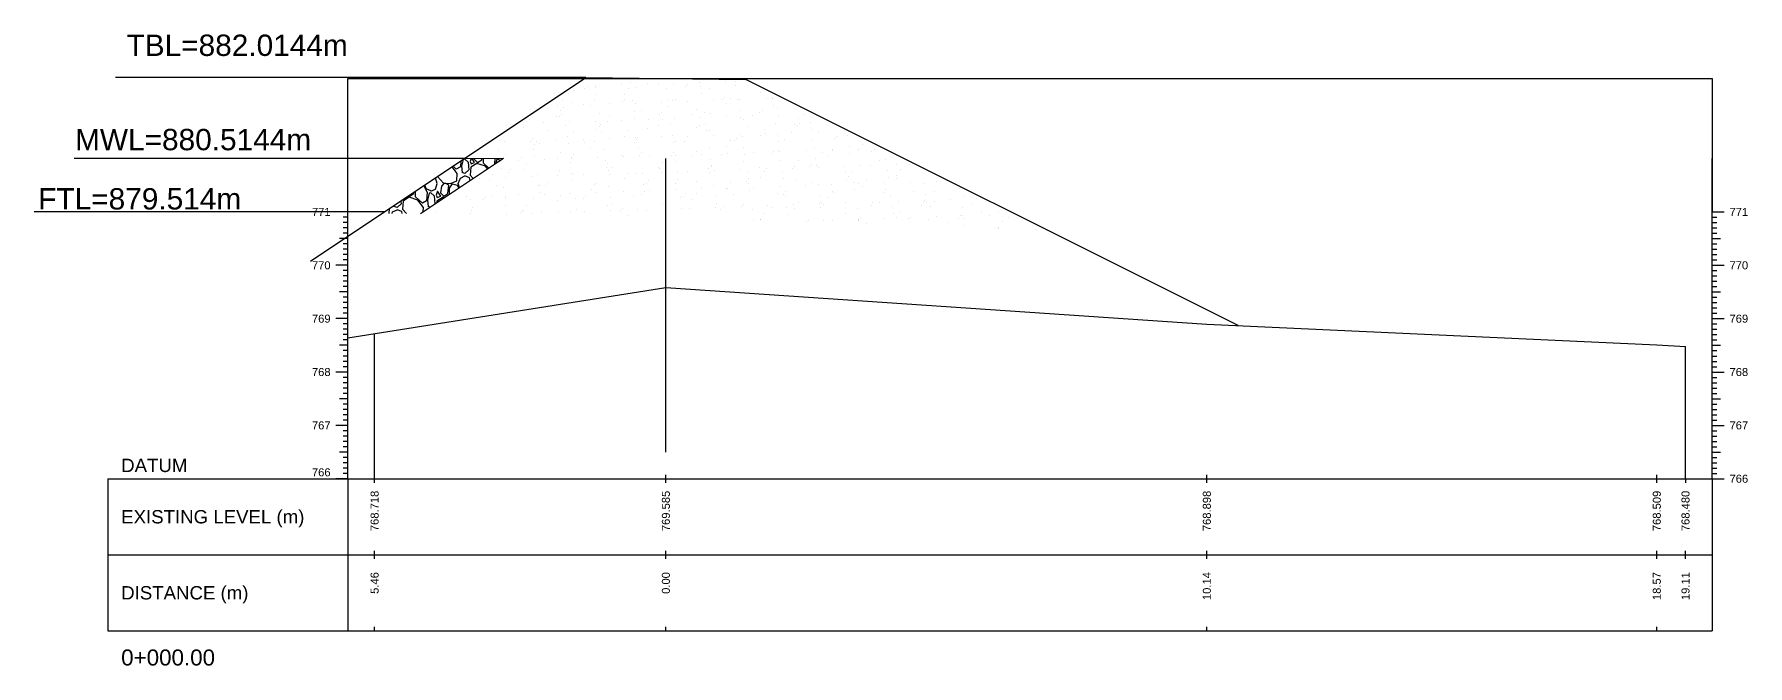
# Model space of a CAD drawing. Header units: millimetres. Extents: x 505 to 14020, y 627 to 6964.
# Drawn here: x 7889.8 to 8210.9, y 6136.6 to 6254.9 of the extents above; entities that cross this region are included whole.
import ezdxf
from ezdxf.enums import TextEntityAlignment as Align

# ---------------------------------------------------------------- set-up
doc = ezdxf.new("R2010")
doc.units = ezdxf.units.MM
for name, color, linetype in [('CL', 4, 'Continuous'), ('CS_Drawing', 7, 'Continuous'), ('GL', 3, 'Continuous')]:
    doc.layers.add(name, color=color, linetype=linetype)
doc.styles.get("Standard").update_dxf_attribs({"font": 'arial.ttf'})

msp = doc.modelspace()

# ---------------------------------------------------------------- linework, layer by layer
at = {"color": 1}
msp.add_line((7993.156, 6246.771), (7904.99, 6246.771), dxfattribs=at)
for p, q in [((7941.525, 6212.35), (7993.156, 6246.771)), ((7948.555, 6221.606), (7948.555, 6246.606)), ((7948.555, 6246.606), (8204.276, 6246.606)), ((7993.156, 6246.771), (8023.154, 6246.441)), ((8115.405, 6200.316), (8023.154, 6246.441)), ((8204.276, 6246.606), (8204.276, 6221.606)), ((7962.138, 6221.284), (7977.691, 6231.653)), ((7970.409, 6231.606), (7977.691, 6231.653)), ((8204.276, 6221.606), (8204.276, 6231.606)), ((8199.276, 6171.606), (8199.276, 6170.856)), ((8199.276, 6157.356), (8199.276, 6158.106)), ((8199.276, 6156.606), (8199.276, 6157.356))]:
    msp.add_line(p, q)
at = {"linetype": 'Continuous'}
for p, q in [((7990.874, 6244.447), (7990.874, 6244.447)), ((7992.983, 6244.691), (7992.983, 6244.691)), ((7993.412, 6245.159), (7993.412, 6245.159)), ((7994.935, 6245.277), (7994.935, 6245.277)), ((7995.014, 6244.903), (7995.014, 6244.903)), ((7997.234, 6246.499), (7997.234, 6246.499)), ((7999.829, 6245.437), (7999.829, 6245.437)), ((8001.138, 6244.694), (8001.138, 6244.694)), ((8001.457, 6245.923), (8001.457, 6245.923)), ((8002.437, 6244.94), (8002.437, 6244.94)), ((8004.723, 6245.597), (8004.723, 6245.597)), ((8006.816, 6245.674), (8006.816, 6245.674)), ((8008.179, 6244.815), (8008.179, 6244.815)), ((8009.617, 6245.757), (8009.617, 6245.757)), ((8011.753, 6245.038), (8011.753, 6245.038)), ((8012.182, 6245.507), (8012.182, 6245.507)), ((8014.511, 6245.917), (8014.511, 6245.917)), ((8014.719, 6245.092), (8014.719, 6245.092)), ((8014.893, 6243.77), (8014.893, 6243.77)), ((8016.33, 6244.743), (8016.33, 6244.743)), ((8019.405, 6246.077), (8019.405, 6246.077)), ((8021.161, 6246.112), (8021.161, 6246.112)), ((8021.207, 6245.287), (8021.207, 6245.287)), ((8025.912, 6243.918), (8025.912, 6243.918)), ((7987.775, 6241.531), (7987.775, 6241.531)), ((7988.417, 6240.591), (7988.417, 6240.591)), ((7988.746, 6242.562), (7988.746, 6242.562)), ((7988.92, 6241.239), (7988.92, 6241.239)), ((7990.667, 6242.163), (7990.667, 6242.163)), ((7992.669, 6241.691), (7992.669, 6241.691)), ((7994.095, 6241.571), (7994.095, 6241.571)), ((7994.777, 6242.643), (7994.777, 6242.643)), ((7995.188, 6243.581), (7995.188, 6243.581)), ((7997.563, 6241.851), (7997.563, 6241.851)), ((7999.983, 6242.262), (7999.983, 6242.262)), ((8000.412, 6242.73), (8000.412, 6242.73)), ((8000.455, 6243.623), (8000.455, 6243.623)), ((8001.911, 6242.473), (8001.911, 6242.473)), ((8002.457, 6242.011), (8002.457, 6242.011)), ((8003.609, 6240.64), (8003.609, 6240.64)), ((8007.351, 6242.171), (8007.351, 6242.171)), ((8008.451, 6242.75), (8008.451, 6242.75)), ((8008.625, 6241.428), (8008.625, 6241.428)), ((8009.437, 6242.51), (8009.437, 6242.51)), ((8009.969, 6242.691), (8009.969, 6242.691)), ((8012.246, 6242.331), (8012.246, 6242.331)), ((8013.873, 6240.887), (8013.873, 6240.887)), ((8017.14, 6242.491), (8017.14, 6242.491)), ((8018.753, 6242.609), (8018.753, 6242.609)), ((8019.182, 6243.077), (8019.182, 6243.077)), ((8019.551, 6241.867), (8019.551, 6241.867)), ((8020.233, 6242.938), (8020.233, 6242.938)), ((8021.615, 6242.662), (8021.615, 6242.662)), ((8021.887, 6240.597), (8021.887, 6240.597)), ((8022.034, 6242.651), (8022.034, 6242.651)), ((8026.182, 6240.648), (8026.182, 6240.648)), ((8026.928, 6242.811), (8026.928, 6242.811)), ((8028.155, 6242.939), (8028.155, 6242.939)), ((8028.207, 6242.857), (8028.207, 6242.857)), ((8028.329, 6241.617), (8028.329, 6241.617)), ((8029.065, 6240.936), (8029.065, 6240.936)), ((7980.337, 6238.148), (7980.337, 6238.148)), ((7981.374, 6237.469), (7981.374, 6237.469)), ((7982.057, 6238.54), (7982.057, 6238.54)), ((7982.652, 6238.898), (7982.652, 6238.898)), ((7985.231, 6238.308), (7985.231, 6238.308)), ((7987.735, 6239.52), (7987.735, 6239.52)), ((7988.213, 6239.485), (7988.213, 6239.485)), ((7988.642, 6239.953), (7988.642, 6239.953)), ((7989.374, 6237.789), (7989.374, 6237.789)), ((7990.125, 6238.468), (7990.125, 6238.468)), ((7995.019, 6238.628), (7995.019, 6238.628)), ((7995.641, 6237.524), (7995.641, 6237.524)), ((7995.643, 6240.131), (7995.643, 6240.131)), ((7995.914, 6238.066), (7995.914, 6238.066)), ((7997.248, 6238.589), (7997.248, 6238.589)), ((7997.666, 6239.734), (7997.666, 6239.734)), ((7999.914, 6238.788), (7999.914, 6238.788)), ((8002.183, 6240.408), (8002.183, 6240.408)), ((8002.357, 6239.086), (8002.357, 6239.086)), ((8004.666, 6237.304), (8004.666, 6237.304)), ((8004.808, 6238.948), (8004.808, 6238.948)), ((8006.83, 6237.764), (8006.83, 6237.764)), ((8006.983, 6239.832), (8006.983, 6239.832)), ((8007.412, 6240.3), (8007.412, 6240.3)), ((8007.513, 6238.835), (8007.513, 6238.835)), ((8009.079, 6237.978), (8009.079, 6237.978)), ((8009.702, 6239.108), (8009.702, 6239.108)), ((8013.191, 6239.816), (8013.191, 6239.816)), ((8013.982, 6237.403), (8013.982, 6237.403)), ((8014.411, 6237.871), (8014.411, 6237.871)), ((8014.596, 6239.268), (8014.596, 6239.268)), ((8015.347, 6240.32), (8015.347, 6240.32)), ((8015.619, 6238.255), (8015.619, 6238.255)), ((8016.436, 6240.081), (8016.436, 6240.081)), ((8019.49, 6239.428), (8019.49, 6239.428)), ((8022.061, 6239.275), (8022.061, 6239.275)), ((8022.704, 6238.884), (8022.704, 6238.884)), ((8023.436, 6237.651), (8023.436, 6237.651)), ((8024.384, 6239.588), (8024.384, 6239.588)), ((8025.753, 6240.179), (8025.753, 6240.179)), ((8028.784, 6238.166), (8028.784, 6238.166)), ((8029.278, 6239.748), (8029.278, 6239.748)), ((8032.286, 6238.06), (8032.286, 6238.06)), ((8032.753, 6237.75), (8032.753, 6237.75)), ((8032.969, 6239.131), (8032.969, 6239.131)), ((8033.182, 6238.218), (8033.182, 6238.218)), ((8034.172, 6239.908), (8034.172, 6239.908)), ((8035.324, 6238.443), (8035.324, 6238.443)), ((7977.956, 6234.714), (7977.956, 6234.714)), ((7982.85, 6234.874), (7982.85, 6234.874)), ((7983.106, 6235.448), (7983.106, 6235.448)), ((7983.442, 6234.279), (7983.442, 6234.279)), ((7983.871, 6234.747), (7983.871, 6234.747)), ((7984.527, 6234.486), (7984.527, 6234.486)), ((7985.896, 6236.957), (7985.896, 6236.957)), ((7987.744, 6235.034), (7987.744, 6235.034)), ((7989.646, 6235.724), (7989.646, 6235.724)), ((7989.82, 6234.402), (7989.82, 6234.402)), ((7990.888, 6236.537), (7990.888, 6236.537)), ((7992.638, 6235.194), (7992.638, 6235.194)), ((7992.896, 6234.528), (7992.896, 6234.528)), ((7994.792, 6234.733), (7994.792, 6234.733)), ((7995.212, 6237.056), (7995.212, 6237.056)), ((7996.089, 6236.744), (7996.089, 6236.744)), ((7997.532, 6235.354), (7997.532, 6235.354)), ((8000.47, 6235.713), (8000.47, 6235.713)), ((8001.152, 6236.784), (8001.152, 6236.784)), ((8002.212, 6234.626), (8002.212, 6234.626)), ((8002.426, 6235.514), (8002.426, 6235.514)), ((8002.641, 6235.094), (8002.641, 6235.094)), ((8002.811, 6235.636), (8002.811, 6235.636)), ((8007.32, 6235.674), (8007.32, 6235.674)), ((8009.351, 6235.913), (8009.351, 6235.913)), ((8009.525, 6234.591), (8009.525, 6234.591)), ((8009.984, 6234.781), (8009.984, 6234.781)), ((8011.666, 6234.875), (8011.666, 6234.875)), ((8012.214, 6235.834), (8012.214, 6235.834)), ((8015.793, 6236.933), (8015.793, 6236.933)), ((8016.344, 6236.833), (8016.344, 6236.833)), ((8017.109, 6235.994), (8017.109, 6235.994)), ((8020.248, 6235.028), (8020.248, 6235.028)), ((8020.982, 6234.973), (8020.982, 6234.973)), ((8021.411, 6235.441), (8021.411, 6235.441)), ((8022.003, 6236.154), (8022.003, 6236.154)), ((8022.515, 6235.825), (8022.515, 6235.825)), ((8025.926, 6236.008), (8025.926, 6236.008)), ((8026.608, 6237.08), (8026.608, 6237.08)), ((8026.897, 6236.314), (8026.897, 6236.314)), ((8029.055, 6236.101), (8029.055, 6236.101)), ((8029.229, 6234.779), (8029.229, 6234.779)), ((8030.436, 6235.222), (8030.436, 6235.222)), ((8031.791, 6236.474), (8031.791, 6236.474)), ((8035.44, 6235.077), (8035.44, 6235.077)), ((8035.498, 6237.121), (8035.498, 6237.121)), ((8036.685, 6236.634), (8036.685, 6236.634)), ((8039.752, 6235.32), (8039.752, 6235.32)), ((8040.181, 6235.789), (8040.181, 6235.789)), ((8041.579, 6236.794), (8041.579, 6236.794)), ((8042.22, 6236.013), (8042.22, 6236.013)), ((8045.022, 6234.253), (8045.022, 6234.253)), ((7969.718, 6231.145), (7969.631, 6230.057)), ((7970.13, 6231.42), (7969.821, 6230.184)), ((7970.456, 6231.518), (7970.2, 6231.467)), ((7970.456, 6231.518), (7971.091, 6230.946)), ((7971.091, 6230.946), (7971.218, 6229.486)), ((7971.652, 6231.614), (7971.472, 6231.073)), ((7971.472, 6231.073), (7971.663, 6230.629)), ((7971.663, 6230.629), (7972.298, 6230.883)), ((7972.298, 6230.883), (7971.858, 6231.615)), ((7972.101, 6231.971), (7972.101, 6231.971)), ((7972.249, 6231.618), (7972.234, 6231.518)), ((7972.234, 6231.518), (7972.869, 6230.883)), ((7972.869, 6230.883), (7973.631, 6231.391)), ((7973.631, 6231.391), (7973.66, 6231.627)), ((7973.949, 6230.756), (7973.949, 6231.629)), ((7976.108, 6231.643), (7976.019, 6230.539)), ((7976.489, 6231.454), (7976.308, 6230.731)), ((7976.806, 6231.518), (7976.489, 6231.454)), ((7976.806, 6231.518), (7977.097, 6231.257)), ((7976.838, 6233.106), (7976.838, 6233.106)), ((7977.11, 6231.041), (7977.11, 6231.041)), ((7978.167, 6232.434), (7978.167, 6232.434)), ((7980.584, 6231.288), (7980.584, 6231.288)), ((7981.126, 6231.751), (7981.126, 6231.751)), ((7983.378, 6233.383), (7983.378, 6233.383)), ((7983.552, 6232.061), (7983.552, 6232.061)), ((7985.478, 6231.448), (7985.478, 6231.448)), ((7987.749, 6231.61), (7987.749, 6231.61)), ((7988.431, 6232.681), (7988.431, 6232.681)), ((7990.275, 6230.952), (7990.275, 6230.952)), ((7990.372, 6231.608), (7990.372, 6231.608)), ((7990.442, 6231.85), (7990.442, 6231.85)), ((7990.871, 6232.318), (7990.871, 6232.318)), ((7994.109, 6233.662), (7994.109, 6233.662)), ((7995.267, 6231.768), (7995.267, 6231.768)), ((7996.543, 6233.294), (7996.543, 6233.294)), ((7996.815, 6231.229), (7996.815, 6231.229)), ((7999.896, 6232.098), (7999.896, 6232.098)), ((8000.161, 6231.928), (8000.161, 6231.928)), ((8003.083, 6233.571), (8003.083, 6233.571)), ((8003.257, 6232.249), (8003.257, 6232.249)), ((8003.623, 6232.73), (8003.623, 6232.73)), ((8005.055, 6232.088), (8005.055, 6232.088)), ((8007.527, 6230.925), (8007.527, 6230.925)), ((8009.212, 6232.197), (8009.212, 6232.197)), ((8009.641, 6232.665), (8009.641, 6232.665)), ((8009.949, 6232.248), (8009.949, 6232.248)), ((8009.979, 6231.141), (8009.979, 6231.141)), ((8013.205, 6231.906), (8013.205, 6231.906)), ((8013.887, 6232.977), (8013.887, 6232.977)), ((8014.843, 6232.408), (8014.843, 6232.408)), ((8016.247, 6233.483), (8016.247, 6233.483)), ((8016.519, 6231.418), (8016.519, 6231.418)), ((8018.666, 6232.445), (8018.666, 6232.445)), ((8019.565, 6233.957), (8019.565, 6233.957)), ((8019.737, 6232.568), (8019.737, 6232.568)), ((8022.719, 6230.974), (8022.719, 6230.974)), ((8022.787, 6233.76), (8022.787, 6233.76)), ((8022.961, 6232.438), (8022.961, 6232.438)), ((8024.631, 6232.728), (8024.631, 6232.728)), ((8027.982, 6232.544), (8027.982, 6232.544)), ((8028.411, 6233.012), (8028.411, 6233.012)), ((8029.079, 6233.026), (8029.079, 6233.026)), ((8029.525, 6232.888), (8029.525, 6232.888)), ((8029.684, 6231.329), (8029.684, 6231.329)), ((8032.983, 6231.221), (8032.983, 6231.221)), ((8034.42, 6233.048), (8034.42, 6233.048)), ((8035.952, 6233.671), (8035.952, 6233.671)), ((8036.224, 6231.606), (8036.224, 6231.606)), ((8037.436, 6232.792), (8037.436, 6232.792)), ((8038.661, 6232.201), (8038.661, 6232.201)), ((8039.314, 6233.208), (8039.314, 6233.208)), ((8039.343, 6233.272), (8039.343, 6233.272)), ((8042.492, 6233.948), (8042.492, 6233.948)), ((8042.666, 6232.626), (8042.666, 6232.626)), ((8044.208, 6233.368), (8044.208, 6233.368)), ((8046.752, 6232.891), (8046.752, 6232.891)), ((8047.181, 6233.359), (8047.181, 6233.359)), ((8048.175, 6231.27), (8048.175, 6231.27)), ((8049.388, 6231.518), (8049.388, 6231.518)), ((7965.313, 6226.946), (7965.002, 6228.001)), ((7965.343, 6228.228), (7966.456, 6227.009)), ((7969.059, 6228.787), (7968.081, 6230.054)), ((7968.869, 6229.613), (7968.252, 6230.168)), ((7969.631, 6230.057), (7968.869, 6229.613)), ((7968.996, 6227.454), (7969.059, 6228.787)), ((7969.25, 6226.946), (7969.631, 6227.962)), ((7969.631, 6227.962), (7970.456, 6228.343)), ((7969.821, 6230.184), (7969.948, 6228.978)), ((7970.456, 6228.787), (7969.948, 6228.978)), ((7971.218, 6229.486), (7970.456, 6228.787)), ((7971.345, 6228.025), (7970.456, 6228.343)), ((7971.494, 6227.521), (7971.345, 6228.025)), ((7971.599, 6229.994), (7971.472, 6228.47)), ((7971.472, 6228.47), (7972.019, 6227.872)), ((7972.742, 6230.692), (7971.599, 6229.994)), ((7974.33, 6230.184), (7972.742, 6230.692)), ((7973.146, 6227.905), (7973.146, 6227.905)), ((7974.969, 6229.838), (7973.949, 6230.756)), ((7974.724, 6229.675), (7974.33, 6230.184)), ((7975.711, 6228.579), (7975.711, 6228.579)), ((7977.284, 6229.719), (7977.284, 6229.719)), ((7978.04, 6228.065), (7978.04, 6228.065)), ((7978.672, 6229.073), (7978.672, 6229.073)), ((7979.101, 6229.541), (7979.101, 6229.541)), ((7981.389, 6229.559), (7981.389, 6229.559)), ((7982.071, 6230.63), (7982.071, 6230.63)), ((7982.934, 6228.225), (7982.934, 6228.225)), ((7984.006, 6228.61), (7984.006, 6228.61)), ((7987.829, 6228.385), (7987.829, 6228.385)), ((7988.125, 6229.322), (7988.125, 6229.322)), ((7990.546, 6228.887), (7990.546, 6228.887)), ((7990.902, 6228.627), (7990.902, 6228.627)), ((7992.723, 6228.545), (7992.723, 6228.545)), ((7996.989, 6229.907), (7996.989, 6229.907)), ((7997.263, 6230.679), (7997.263, 6230.679)), ((7997.442, 6229.42), (7997.442, 6229.42)), ((7997.617, 6228.705), (7997.617, 6228.705)), ((7997.871, 6229.888), (7997.871, 6229.888)), ((8000.484, 6227.803), (8000.484, 6227.803)), ((8001.167, 6228.874), (8001.167, 6228.874)), ((8002.511, 6228.865), (8002.511, 6228.865)), ((8003.711, 6228.799), (8003.711, 6228.799)), ((8006.845, 6229.854), (8006.845, 6229.854)), ((8006.895, 6229.669), (8006.895, 6229.669)), ((8007.405, 6229.025), (8007.405, 6229.025)), ((8010.251, 6229.076), (8010.251, 6229.076)), ((8010.425, 6227.754), (8010.425, 6227.754)), ((8012.299, 6229.185), (8012.299, 6229.185)), ((8016.212, 6229.767), (8016.212, 6229.767)), ((8016.358, 6228.923), (8016.358, 6228.923)), ((8016.641, 6230.235), (8016.641, 6230.235)), ((8016.693, 6230.096), (8016.693, 6230.096)), ((8017.193, 6229.345), (8017.193, 6229.345)), ((8022.088, 6229.505), (8022.088, 6229.505)), ((8023.416, 6228.987), (8023.416, 6228.987)), ((8023.641, 6227.806), (8023.641, 6227.806)), ((8025.665, 6230.016), (8025.665, 6230.016)), ((8025.94, 6228.099), (8025.94, 6228.099)), ((8026.623, 6229.17), (8026.623, 6229.17)), ((8026.982, 6229.665), (8026.982, 6229.665)), ((8029.955, 6229.264), (8029.955, 6229.264)), ((8030.13, 6227.942), (8030.13, 6227.942)), ((8031.876, 6229.825), (8031.876, 6229.825)), ((8032.301, 6230.15), (8032.301, 6230.15)), ((8034.982, 6230.114), (8034.982, 6230.114)), ((8035.411, 6230.582), (8035.411, 6230.582)), ((8036.398, 6230.284), (8036.398, 6230.284)), ((8036.77, 6229.985), (8036.77, 6229.985)), ((8041.664, 6230.145), (8041.664, 6230.145)), ((8041.814, 6229.218), (8041.814, 6229.218)), ((8041.982, 6227.685), (8041.982, 6227.685)), ((8042.411, 6228.153), (8042.411, 6228.153)), ((8043.12, 6229.176), (8043.12, 6229.176)), ((8044.435, 6230.363), (8044.435, 6230.363)), ((8046.558, 6230.305), (8046.558, 6230.305)), ((8049.66, 6229.453), (8049.66, 6229.453)), ((8049.834, 6228.131), (8049.834, 6228.131)), ((8051.396, 6228.394), (8051.396, 6228.394)), ((8051.435, 6227.933), (8051.435, 6227.933)), ((8051.452, 6230.465), (8051.452, 6230.465)), ((8052.079, 6229.465), (8052.079, 6229.465)), ((8053.752, 6230.461), (8053.752, 6230.461)), ((7960.021, 6224.681), (7960.169, 6224.533)), ((7960.169, 6224.533), (7960.931, 6225.041)), ((7960.931, 6225.041), (7960.963, 6225.309)), ((7961.249, 6224.406), (7961.249, 6225.499)), ((7962.519, 6223.263), (7961.249, 6224.406)), ((7962.77, 6226.513), (7963.408, 6225.295)), ((7963.217, 6225.93), (7962.989, 6226.659)), ((7964.106, 6225.549), (7963.217, 6225.93)), ((7963.408, 6225.295), (7963.281, 6223.707)), ((7963.789, 6225.104), (7963.471, 6223.834)), ((7964.106, 6225.168), (7963.789, 6225.104)), ((7964.106, 6225.485), (7964.995, 6225.866)), ((7964.106, 6225.168), (7964.741, 6224.596)), ((7964.741, 6224.596), (7964.868, 6223.136)), ((7964.995, 6225.866), (7965.313, 6226.946)), ((7965.376, 6225.485), (7965.122, 6224.723)), ((7965.122, 6224.723), (7965.313, 6224.279)), ((7965.313, 6224.279), (7965.948, 6224.533)), ((7965.948, 6224.533), (7965.376, 6225.485)), ((7966.075, 6226.438), (7965.884, 6225.168)), ((7965.884, 6225.168), (7966.519, 6224.533)), ((7966.519, 6226.946), (7966.075, 6226.438)), ((7966.456, 6227.009), (7967.789, 6226.946)), ((7966.9, 6226.946), (7966.519, 6226.946)), ((7966.519, 6224.533), (7967.281, 6225.041)), ((7967.472, 6226.628), (7966.9, 6226.946)), ((7967.281, 6225.041), (7967.472, 6226.628)), ((7967.599, 6226.057), (7968.17, 6226.882)), ((7967.599, 6224.925), (7967.599, 6226.057)), ((7967.789, 6226.946), (7968.996, 6227.454)), ((7968.17, 6226.882), (7969.059, 6226.628)), ((7968.668, 6225.456), (7968.668, 6225.456)), ((7969.059, 6226.628), (7969.343, 6226.088)), ((7969.488, 6226.184), (7969.25, 6226.946)), ((7970.765, 6224.47), (7970.765, 6224.47)), ((7975.028, 6227.507), (7975.028, 6227.507)), ((7975.659, 6224.63), (7975.659, 6224.63)), ((7976.355, 6226.545), (7976.355, 6226.545)), ((7977.738, 6226.269), (7977.738, 6226.269)), ((7978.181, 6224.525), (7978.181, 6224.525)), ((7980.553, 6224.79), (7980.553, 6224.79)), ((7984.278, 6226.546), (7984.278, 6226.546)), ((7984.452, 6225.223), (7984.452, 6225.223)), ((7984.542, 6226.576), (7984.542, 6226.576)), ((7985.447, 6224.95), (7985.447, 6224.95)), ((7985.672, 6226.644), (7985.672, 6226.644)), ((7986.101, 6227.112), (7986.101, 6227.112)), ((7988.446, 6224.771), (7988.446, 6224.771)), ((7990.341, 6225.11), (7990.341, 6225.11)), ((7990.721, 6227.565), (7990.721, 6227.565)), ((7993.1, 6224.682), (7993.1, 6224.682)), ((7994.124, 6225.752), (7994.124, 6225.752)), ((7994.806, 6226.823), (7994.806, 6226.823)), ((7995.125, 6226.892), (7995.125, 6226.892)), ((7995.235, 6225.27), (7995.235, 6225.27)), ((7997.443, 6226.457), (7997.443, 6226.457)), ((7997.715, 6224.392), (7997.715, 6224.392)), ((8000.13, 6225.43), (8000.13, 6225.43)), ((8002.125, 6224.463), (8002.125, 6224.463)), ((8003.637, 6224.82), (8003.637, 6224.82)), ((8003.983, 6226.734), (8003.983, 6226.734)), ((8004.157, 6225.412), (8004.157, 6225.412)), ((8004.442, 6226.991), (8004.442, 6226.991)), ((8004.871, 6227.459), (8004.871, 6227.459)), ((8005.024, 6225.59), (8005.024, 6225.59)), ((8009.918, 6225.75), (8009.918, 6225.75)), ((8009.998, 6226.872), (8009.998, 6226.872)), ((8011.441, 6224.561), (8011.441, 6224.561)), ((8011.87, 6225.029), (8011.87, 6225.029)), ((8013.895, 6227.239), (8013.895, 6227.239)), ((8013.902, 6225.067), (8013.902, 6225.067)), ((8014.812, 6225.91), (8014.812, 6225.91)), ((8017.147, 6226.646), (8017.147, 6226.646)), ((8017.419, 6224.581), (8017.419, 6224.581)), ((8019.58, 6226.047), (8019.58, 6226.047)), ((8019.706, 6226.07), (8019.706, 6226.07)), ((8020.262, 6227.118), (8020.262, 6227.118)), ((8020.895, 6224.81), (8020.895, 6224.81)), ((8023.212, 6227.338), (8023.212, 6227.338)), ((8023.687, 6226.923), (8023.687, 6226.923)), ((8023.861, 6225.6), (8023.861, 6225.6)), ((8024.6, 6226.23), (8024.6, 6226.23)), ((8029.094, 6225.116), (8029.094, 6225.116)), ((8029.494, 6226.39), (8029.494, 6226.39)), ((8030.211, 6224.908), (8030.211, 6224.908)), ((8030.584, 6224.492), (8030.584, 6224.492)), ((8030.64, 6225.376), (8030.64, 6225.376)), ((8032.665, 6227.586), (8032.665, 6227.586)), ((8034.388, 6226.55), (8034.388, 6226.55)), ((8035.454, 6227.167), (8035.454, 6227.167)), ((8036.852, 6226.834), (8036.852, 6226.834)), ((8037.124, 6224.769), (8037.124, 6224.769)), ((8039.283, 6226.71), (8039.283, 6226.71)), ((8039.358, 6225.362), (8039.358, 6225.362)), ((8039.665, 6225.157), (8039.665, 6225.157)), ((8043.392, 6227.111), (8043.392, 6227.111)), ((8043.566, 6225.789), (8043.566, 6225.789)), ((8044.177, 6226.87), (8044.177, 6226.87)), ((8045.036, 6226.343), (8045.036, 6226.343)), ((8045.718, 6227.414), (8045.718, 6227.414)), ((8048.981, 6225.255), (8048.981, 6225.255)), ((8049.071, 6227.03), (8049.071, 6227.03)), ((8049.41, 6225.723), (8049.41, 6225.723)), ((8050.288, 6224.681), (8050.288, 6224.681)), ((8053.965, 6227.19), (8053.965, 6227.19)), ((8054.55, 6225.411), (8054.55, 6225.411)), ((8056.556, 6227.023), (8056.556, 6227.023)), ((8056.828, 6224.958), (8056.828, 6224.958)), ((8058.435, 6225.504), (8058.435, 6225.504)), ((8058.859, 6227.35), (8058.859, 6227.35)), ((8060.91, 6227.463), (8060.91, 6227.463)), ((8063.27, 6225.977), (8063.27, 6225.977)), ((8064.132, 6224.587), (8064.132, 6224.587)), ((7956.307, 6221.333), (7956.35, 6222.233)), ((7956.825, 6221.329), (7956.931, 6221.612)), ((7956.931, 6221.612), (7957.756, 6221.993)), ((7957.228, 6222.819), (7957.248, 6222.628)), ((7957.756, 6222.437), (7957.248, 6222.628)), ((7958.518, 6223.136), (7957.756, 6222.437)), ((7958.645, 6221.675), (7957.756, 6221.993)), ((7958.474, 6223.649), (7958.518, 6223.136)), ((7958.752, 6221.313), (7958.645, 6221.675)), ((7958.899, 6223.644), (7958.772, 6222.12)), ((7958.772, 6222.12), (7959.515, 6221.306)), ((7960.042, 6224.342), (7958.899, 6223.644)), ((7961.63, 6223.834), (7960.042, 6224.342)), ((7962.709, 6222.437), (7961.63, 6223.834)), ((7963.281, 6223.707), (7962.519, 6223.263)), ((7962.56, 6221.559), (7962.56, 6221.559)), ((7962.671, 6221.64), (7962.709, 6222.437)), ((7963.471, 6223.834), (7963.598, 6222.628)), ((7963.954, 6222.495), (7963.598, 6222.628)), ((7964.868, 6223.136), (7964.743, 6223.021)), ((7965.202, 6221.585), (7965.202, 6221.585)), ((7965.249, 6223.644), (7965.224, 6223.342)), ((7966.392, 6224.342), (7965.249, 6223.644)), ((7966.617, 6224.27), (7966.392, 6224.342)), ((7971.47, 6223.927), (7971.47, 6223.927)), ((7971.585, 6221.339), (7971.585, 6221.339)), ((7971.742, 6221.862), (7971.742, 6221.862)), ((7971.821, 6222.473), (7971.821, 6222.473)), ((7973.901, 6223.867), (7973.901, 6223.867)), ((7974.33, 6224.335), (7974.33, 6224.335)), ((7978.01, 6224.204), (7978.01, 6224.204)), ((7978.184, 6222.882), (7978.184, 6222.882)), ((7978.287, 6221.205), (7978.287, 6221.205)), ((7980.901, 6221.438), (7980.901, 6221.438)), ((7981.33, 6221.906), (7981.33, 6221.906)), ((7981.403, 6221.649), (7981.403, 6221.649)), ((7982.085, 6222.72), (7982.085, 6222.72)), ((7983.182, 6221.365), (7983.182, 6221.365)), ((7983.355, 6224.115), (7983.355, 6224.115)), ((7984.907, 6221.773), (7984.907, 6221.773)), ((7987.763, 6223.7), (7987.763, 6223.7)), ((7988.076, 6221.525), (7988.076, 6221.525)), ((7990.355, 6221.686), (7990.355, 6221.686)), ((7991.175, 6224.115), (7991.175, 6224.115)), ((7991.447, 6222.05), (7991.447, 6222.05)), ((7992.671, 6224.214), (7992.671, 6224.214)), ((7992.97, 6221.685), (7992.97, 6221.685)), ((7997.277, 6222.769), (7997.277, 6222.769)), ((7997.864, 6221.845), (7997.864, 6221.845)), ((7997.889, 6223.07), (7997.889, 6223.07)), ((7999.671, 6221.785), (7999.671, 6221.785)), ((8000.1, 6222.253), (8000.1, 6222.253)), ((8002.758, 6222.005), (8002.758, 6222.005)), ((8004.611, 6221.962), (8004.611, 6221.962)), ((8007.541, 6223.016), (8007.541, 6223.016)), ((8010.879, 6224.304), (8010.879, 6224.304)), ((8011.151, 6222.239), (8011.151, 6222.239)), ((8012.546, 6222.325), (8012.546, 6222.325)), ((8013.219, 6223.996), (8013.219, 6223.996)), ((8017.441, 6222.485), (8017.441, 6222.485)), ((8017.593, 6223.259), (8017.593, 6223.259)), ((8018.441, 6222.132), (8018.441, 6222.132)), ((8018.87, 6222.6), (8018.87, 6222.6)), ((8022.335, 6222.645), (8022.335, 6222.645)), ((8022.733, 6223.064), (8022.733, 6223.064)), ((8024.316, 6222.15), (8024.316, 6222.15)), ((8026.637, 6221.26), (8026.637, 6221.26)), ((8027.229, 6222.805), (8027.229, 6222.805)), ((8027.895, 6222.38), (8027.895, 6222.38)), ((8030.856, 6222.427), (8030.856, 6222.427)), ((8032.123, 6222.965), (8032.123, 6222.965)), ((8032.315, 6222.24), (8032.315, 6222.24)), ((8032.997, 6223.311), (8032.997, 6223.311)), ((8037.017, 6223.125), (8037.017, 6223.125)), ((8037.211, 6222.479), (8037.211, 6222.479)), ((8037.298, 6223.447), (8037.298, 6223.447)), ((8037.64, 6222.947), (8037.64, 6222.947)), ((8038.675, 6224.291), (8038.675, 6224.291)), ((8041.829, 6221.309), (8041.829, 6221.309)), ((8041.911, 6223.285), (8041.911, 6223.285)), ((8044.02, 6222.339), (8044.02, 6222.339)), ((8046.665, 6222.727), (8046.665, 6222.727)), ((8046.805, 6223.445), (8046.805, 6223.445)), ((8048.189, 6223.36), (8048.189, 6223.36)), ((8050.56, 6222.616), (8050.56, 6222.616)), ((8050.734, 6221.294), (8050.734, 6221.294)), ((8051.699, 6223.605), (8051.699, 6223.605)), ((8052.093, 6221.555), (8052.093, 6221.555)), ((8055.981, 6222.826), (8055.981, 6222.826)), ((8056.41, 6223.294), (8056.41, 6223.294)), ((8056.594, 6223.765), (8056.594, 6223.765)), ((8057.002, 6223.636), (8057.002, 6223.636)), ((8057.771, 6222.536), (8057.771, 6222.536)), ((8058.453, 6223.607), (8058.453, 6223.607)), ((8061.488, 6223.925), (8061.488, 6223.925)), ((8063.725, 6222.527), (8063.725, 6222.527)), ((8065.435, 6223.074), (8065.435, 6223.074)), ((8066.382, 6224.085), (8066.382, 6224.085)), ((8067.285, 6221.604), (8067.285, 6221.604)), ((8070.265, 6222.804), (8070.265, 6222.804)), ((8070.439, 6221.482), (8070.439, 6221.482)), ((8073.626, 6221.182), (8073.626, 6221.182)), ((8001.181, 6220.964), (8001.181, 6220.964)), ((8024.587, 6220.085), (8024.587, 6220.085)), ((8025.87, 6220.17), (8025.87, 6220.17)), ((8025.955, 6220.189), (8025.955, 6220.189)), ((8031.03, 6221.105), (8031.03, 6221.105)), ((8034.473, 6219.902), (8034.473, 6219.902)), ((8034.895, 6219.951), (8034.895, 6219.951)), ((8037.752, 6219.997), (8037.752, 6219.997)), ((8039.367, 6220.062), (8039.367, 6220.062)), ((8044.211, 6220.049), (8044.211, 6220.049)), ((8044.262, 6220.222), (8044.262, 6220.222)), ((8044.292, 6220.274), (8044.292, 6220.274)), ((8044.64, 6220.517), (8044.64, 6220.517)), ((8045.733, 6219.504), (8045.733, 6219.504)), ((8049.156, 6220.382), (8049.156, 6220.382)), ((8051.411, 6220.484), (8051.411, 6220.484)), ((8053.665, 6220.298), (8053.665, 6220.298)), ((8054.05, 6220.542), (8054.05, 6220.542)), ((8057.457, 6220.186), (8057.457, 6220.186)), ((8058.944, 6220.702), (8058.944, 6220.702)), ((8060.924, 6219.553), (8060.924, 6219.553)), ((8062.981, 6220.396), (8062.981, 6220.396)), ((8063.41, 6220.864), (8063.41, 6220.864)), ((8063.838, 6220.862), (8063.838, 6220.862)), ((8063.997, 6220.462), (8063.997, 6220.462)), ((8064.171, 6219.14), (8064.171, 6219.14)), ((8068.732, 6221.022), (8068.732, 6221.022)), ((8070.41, 6218.435), (8070.41, 6218.435)), ((8070.506, 6218.728), (8070.506, 6218.728)), ((8071.189, 6219.799), (8071.189, 6219.799)), ((8072.435, 6220.645), (8072.435, 6220.645)), ((8077.433, 6218.309), (8077.433, 6218.309)), ((8079.434, 6218.215), (8079.434, 6218.215))]:
    msp.add_line(p, q, dxfattribs=at)
at = {"color": 4}
msp.add_line((7970.409, 6231.606), (7897.243, 6231.606), dxfattribs=at)
at = {"color": 6}
msp.add_line((7955.43, 6221.62), (7889.764, 6221.62), dxfattribs=at)
at = {"layer": 'CL', "ltscale": 10}
for p, q in [((8008.155, 6201.606), (8008.155, 6231.606)), ((8008.155, 6176.606), (8008.155, 6216.606))]:
    msp.add_line(p, q, dxfattribs=at)
at = {"layer": 'CS_Drawing'}
for p, q in [((7948.555, 6221.606), (7946.305, 6221.606)), ((7948.555, 6221.606), (7946.98, 6221.606)), ((7948.555, 6221.606), (7947.655, 6221.606)), ((7948.555, 6171.606), (7948.555, 6221.606)), ((8204.276, 6221.606), (8206.526, 6221.606)), ((8204.276, 6221.606), (8205.851, 6221.606)), ((8204.276, 6221.606), (8205.176, 6221.606)), ((8204.276, 6171.606), (8204.276, 6221.606)), ((7948.555, 6220.606), (7947.655, 6220.606)), ((7948.555, 6219.606), (7947.655, 6219.606)), ((7948.555, 6218.606), (7947.655, 6218.606)), ((8204.276, 6220.606), (8205.176, 6220.606)), ((8204.276, 6219.606), (8205.176, 6219.606)), ((8204.276, 6218.606), (8205.176, 6218.606)), ((7948.555, 6216.606), (7946.98, 6216.606)), ((7948.555, 6217.606), (7947.655, 6217.606)), ((7948.555, 6216.606), (7947.655, 6216.606)), ((7948.555, 6215.606), (7947.655, 6215.606)), ((8204.276, 6217.606), (8205.176, 6217.606)), ((8204.276, 6216.606), (8205.851, 6216.606)), ((8204.276, 6216.606), (8205.176, 6216.606)), ((8204.276, 6215.606), (8205.176, 6215.606)), ((7948.555, 6211.606), (7946.305, 6211.606)), ((7948.555, 6211.606), (7946.98, 6211.606)), ((7948.555, 6214.606), (7947.655, 6214.606)), ((7948.555, 6213.606), (7947.655, 6213.606)), ((7948.555, 6212.606), (7947.655, 6212.606)), ((7948.555, 6211.606), (7947.655, 6211.606)), ((8204.276, 6214.606), (8205.176, 6214.606)), ((8204.276, 6213.606), (8205.176, 6213.606)), ((8204.276, 6212.606), (8205.176, 6212.606)), ((8204.276, 6211.606), (8206.526, 6211.606)), ((8204.276, 6211.606), (8205.851, 6211.606)), ((8204.276, 6211.606), (8205.176, 6211.606)), ((7948.555, 6210.606), (7947.655, 6210.606)), ((7948.555, 6209.606), (7947.655, 6209.606)), ((7948.555, 6208.606), (7947.655, 6208.606)), ((8204.276, 6210.606), (8205.176, 6210.606)), ((8204.276, 6209.606), (8205.176, 6209.606)), ((8204.276, 6208.606), (8205.176, 6208.606)), ((7948.555, 6206.606), (7946.98, 6206.606)), ((7948.555, 6207.606), (7947.655, 6207.606)), ((7948.555, 6206.606), (7947.655, 6206.606)), ((7948.555, 6205.606), (7947.655, 6205.606)), ((8204.276, 6207.606), (8205.176, 6207.606)), ((8204.276, 6206.606), (8205.851, 6206.606)), ((8204.276, 6206.606), (8205.176, 6206.606)), ((8204.276, 6205.606), (8205.176, 6205.606)), ((7948.555, 6204.606), (7947.655, 6204.606)), ((7948.555, 6203.606), (7947.655, 6203.606)), ((7948.555, 6202.606), (7947.655, 6202.606)), ((8204.276, 6204.606), (8205.176, 6204.606)), ((8204.276, 6203.606), (8205.176, 6203.606)), ((8204.276, 6202.606), (8205.176, 6202.606)), ((7948.555, 6201.606), (7946.305, 6201.606)), ((7948.555, 6201.606), (7946.98, 6201.606)), ((7948.555, 6201.606), (7947.655, 6201.606)), ((7948.555, 6200.606), (7947.655, 6200.606)), ((7948.555, 6199.606), (7947.655, 6199.606)), ((7953.555, 6171.606), (7953.555, 6198.786)), ((8204.276, 6201.606), (8206.526, 6201.606)), ((8204.276, 6201.606), (8205.851, 6201.606)), ((8204.276, 6201.606), (8205.176, 6201.606)), ((8204.276, 6200.606), (8205.176, 6200.606)), ((8204.276, 6199.606), (8205.176, 6199.606)), ((7948.555, 6196.606), (7946.98, 6196.606)), ((7948.555, 6198.606), (7947.655, 6198.606)), ((7948.555, 6197.606), (7947.655, 6197.606)), ((7948.555, 6196.606), (7947.655, 6196.606)), ((7948.555, 6195.606), (7947.655, 6195.606)), ((8199.276, 6171.606), (8199.276, 6196.406)), ((8204.276, 6198.606), (8205.176, 6198.606)), ((8204.276, 6197.606), (8205.176, 6197.606)), ((8204.276, 6196.606), (8205.851, 6196.606)), ((8204.276, 6196.606), (8205.176, 6196.606)), ((8204.276, 6195.606), (8205.176, 6195.606)), ((7948.555, 6194.606), (7947.655, 6194.606)), ((7948.555, 6193.606), (7947.655, 6193.606)), ((7948.555, 6192.606), (7947.655, 6192.606)), ((8204.276, 6194.606), (8205.176, 6194.606)), ((8204.276, 6193.606), (8205.176, 6193.606)), ((8204.276, 6192.606), (8205.176, 6192.606)), ((7948.555, 6191.606), (7946.305, 6191.606)), ((7948.555, 6191.606), (7946.98, 6191.606)), ((7948.555, 6191.606), (7947.655, 6191.606)), ((7948.555, 6190.606), (7947.655, 6190.606)), ((7948.555, 6189.606), (7947.655, 6189.606)), ((8204.276, 6191.606), (8206.526, 6191.606)), ((8204.276, 6191.606), (8205.851, 6191.606)), ((8204.276, 6191.606), (8205.176, 6191.606)), ((8204.276, 6190.606), (8205.176, 6190.606)), ((8204.276, 6189.606), (8205.176, 6189.606)), ((7948.555, 6186.606), (7946.98, 6186.606)), ((7948.555, 6188.606), (7947.655, 6188.606)), ((7948.555, 6187.606), (7947.655, 6187.606)), ((7948.555, 6186.606), (7947.655, 6186.606)), ((8204.276, 6188.606), (8205.176, 6188.606)), ((8204.276, 6187.606), (8205.176, 6187.606)), ((8204.276, 6186.606), (8205.851, 6186.606)), ((8204.276, 6186.606), (8205.176, 6186.606)), ((7948.555, 6185.606), (7947.655, 6185.606)), ((7948.555, 6184.606), (7947.655, 6184.606)), ((7948.555, 6183.606), (7947.655, 6183.606)), ((8204.276, 6185.606), (8205.176, 6185.606)), ((8204.276, 6184.606), (8205.176, 6184.606)), ((8204.276, 6183.606), (8205.176, 6183.606)), ((7948.555, 6181.606), (7946.305, 6181.606)), ((7948.555, 6181.606), (7946.98, 6181.606)), ((7948.555, 6182.606), (7947.655, 6182.606)), ((7948.555, 6181.606), (7947.655, 6181.606)), ((7948.555, 6180.606), (7947.655, 6180.606)), ((7948.555, 6179.606), (7947.655, 6179.606)), ((8204.276, 6182.606), (8205.176, 6182.606)), ((8204.276, 6181.606), (8206.526, 6181.606)), ((8204.276, 6181.606), (8205.851, 6181.606)), ((8204.276, 6181.606), (8205.176, 6181.606)), ((8204.276, 6180.606), (8205.176, 6180.606)), ((8204.276, 6179.606), (8205.176, 6179.606)), ((7948.555, 6176.606), (7946.98, 6176.606)), ((7948.555, 6178.606), (7947.655, 6178.606)), ((7948.555, 6177.606), (7947.655, 6177.606)), ((7948.555, 6176.606), (7947.655, 6176.606)), ((8204.276, 6178.606), (8205.176, 6178.606)), ((8204.276, 6177.606), (8205.176, 6177.606)), ((8204.276, 6176.606), (8205.851, 6176.606)), ((8204.276, 6176.606), (8205.176, 6176.606)), ((7948.555, 6175.606), (7947.655, 6175.606)), ((7948.555, 6174.606), (7947.655, 6174.606)), ((7948.555, 6173.606), (7947.655, 6173.606)), ((8204.276, 6175.606), (8205.176, 6175.606)), ((8204.276, 6174.606), (8205.176, 6174.606)), ((8204.276, 6173.606), (8205.176, 6173.606)), ((7903.555, 6171.606), (7948.555, 6171.606)), ((7903.555, 6171.606), (7903.555, 6143.106)), ((7948.555, 6171.606), (7946.305, 6171.606)), ((7948.555, 6171.606), (7946.98, 6171.606)), ((7948.555, 6172.606), (7947.655, 6172.606)), ((7948.555, 6171.606), (7947.655, 6171.606)), ((7948.555, 6171.606), (8204.276, 6171.606)), ((7948.555, 6171.606), (7948.555, 6143.106)), ((7953.555, 6170.856), (7953.555, 6172.356)), ((8008.151, 6170.856), (8008.151, 6172.356)), ((8109.551, 6170.856), (8109.551, 6172.356)), ((8193.892, 6170.856), (8193.892, 6172.356)), ((8204.276, 6172.606), (8205.176, 6172.606)), ((8204.276, 6171.606), (8206.526, 6171.606)), ((8204.276, 6171.606), (8205.851, 6171.606)), ((8204.276, 6171.606), (8205.176, 6171.606)), ((8204.276, 6171.606), (8204.276, 6143.106)), ((7903.555, 6157.356), (7948.555, 6157.356)), ((7948.555, 6157.356), (8204.276, 6157.356)), ((7948.555, 6157.356), (8204.276, 6157.356)), ((7953.555, 6156.606), (7953.555, 6158.106)), ((8008.151, 6156.606), (8008.151, 6158.106)), ((8109.551, 6156.606), (8109.551, 6158.106)), ((8193.892, 6156.606), (8193.892, 6158.106)), ((7903.555, 6143.106), (7948.555, 6143.106)), ((7948.555, 6143.106), (8204.276, 6143.106)), ((7953.555, 6143.106), (7953.555, 6143.856)), ((8008.151, 6143.106), (8008.151, 6143.856)), ((8109.551, 6143.106), (8109.551, 6143.856)), ((8193.892, 6143.106), (8193.892, 6143.856))]:
    msp.add_line(p, q, dxfattribs=at)
at = {"layer": 'GL'}
msp.add_lwpolyline([(7948.555, 6197.992), (8008.151, 6207.456), (8008.155, 6207.456), (8109.551, 6200.586), (8193.892, 6196.696), (8199.276, 6196.406)], dxfattribs=at)

# ---------------------------------------------------------------- texts
at = {"color": 1, "insert": (7948.528, 6254.839), "char_height": 4, "attachment_point": 3}
msp.add_mtext_dynamic_manual_height_columns('TBL=882.0144m', width=39.40702, gutter_width=20, heights=[0], dxfattribs=at)
at = {"color": 4, "insert": (7941.666, 6237.167), "char_height": 4, "attachment_point": 3}
msp.add_mtext_dynamic_manual_height_columns('MWL=880.5144m', width=39.40702, gutter_width=20, heights=[0], dxfattribs=at)
at = {"color": 6, "insert": (7928.553, 6226.061), "char_height": 4, "attachment_point": 3}
msp.add_mtext_dynamic_manual_height_columns('FTL=879.514m', width=39.40702, gutter_width=20, heights=[0], dxfattribs=at)
at = {"layer": 'CS_Drawing'}
for s, p in [('771', (7945.305, 6221.606)), ('770', (7945.305, 6211.606)), ('769', (7945.305, 6201.606)), ('768', (7945.305, 6191.606)), ('767', (7945.305, 6181.606))]:
    msp.add_text(s, height=1.5, dxfattribs=at).set_placement(p, align=Align.MIDDLE_RIGHT)
for s, height, p in [('771', 1.5, (8207.526, 6221.606)), ('770', 1.5, (8207.526, 6211.606)), ('769', 1.5, (8207.526, 6201.606)), ('768', 1.5, (8207.526, 6191.606)), ('767', 1.5, (8207.526, 6181.606)), ('DATUM', 2.5, (7906.055, 6174.106)), ('766', 1.5, (8207.526, 6171.606)), ('766', 1.5, (8207.526, 6171.606)), ('EXISTING LEVEL (m)', 2.5, (7906.055, 6164.481)), ('DISTANCE (m)', 2.5, (7906.055, 6150.231)), ('0+000.00', 3, (7906.055, 6138.106))]:
    msp.add_text(s, height=height, dxfattribs=at).set_placement(p, align=Align.MIDDLE_LEFT)
msp.add_text('766', height=1.5, dxfattribs=at).set_placement((7945.305, 6172.056), align=Align.RIGHT)
for s, p in [('768.718', (7953.555, 6169.356)), ('769.585', (8008.151, 6169.356)), ('768.898', (8109.551, 6169.356)), ('768.509', (8193.892, 6169.356)), ('768.480', (8199.276, 6169.356)), ('5.46', (7953.555, 6154.106)), ('0.00', (8008.151, 6154.106)), ('10.14', (8109.551, 6154.106)), ('18.57', (8193.892, 6154.106)), ('19.11', (8199.276, 6154.106))]:
    msp.add_text(s, height=1.5, rotation=90, dxfattribs=at).set_placement(p, align=Align.MIDDLE_RIGHT)

doc.saveas('drawing.dxf')
